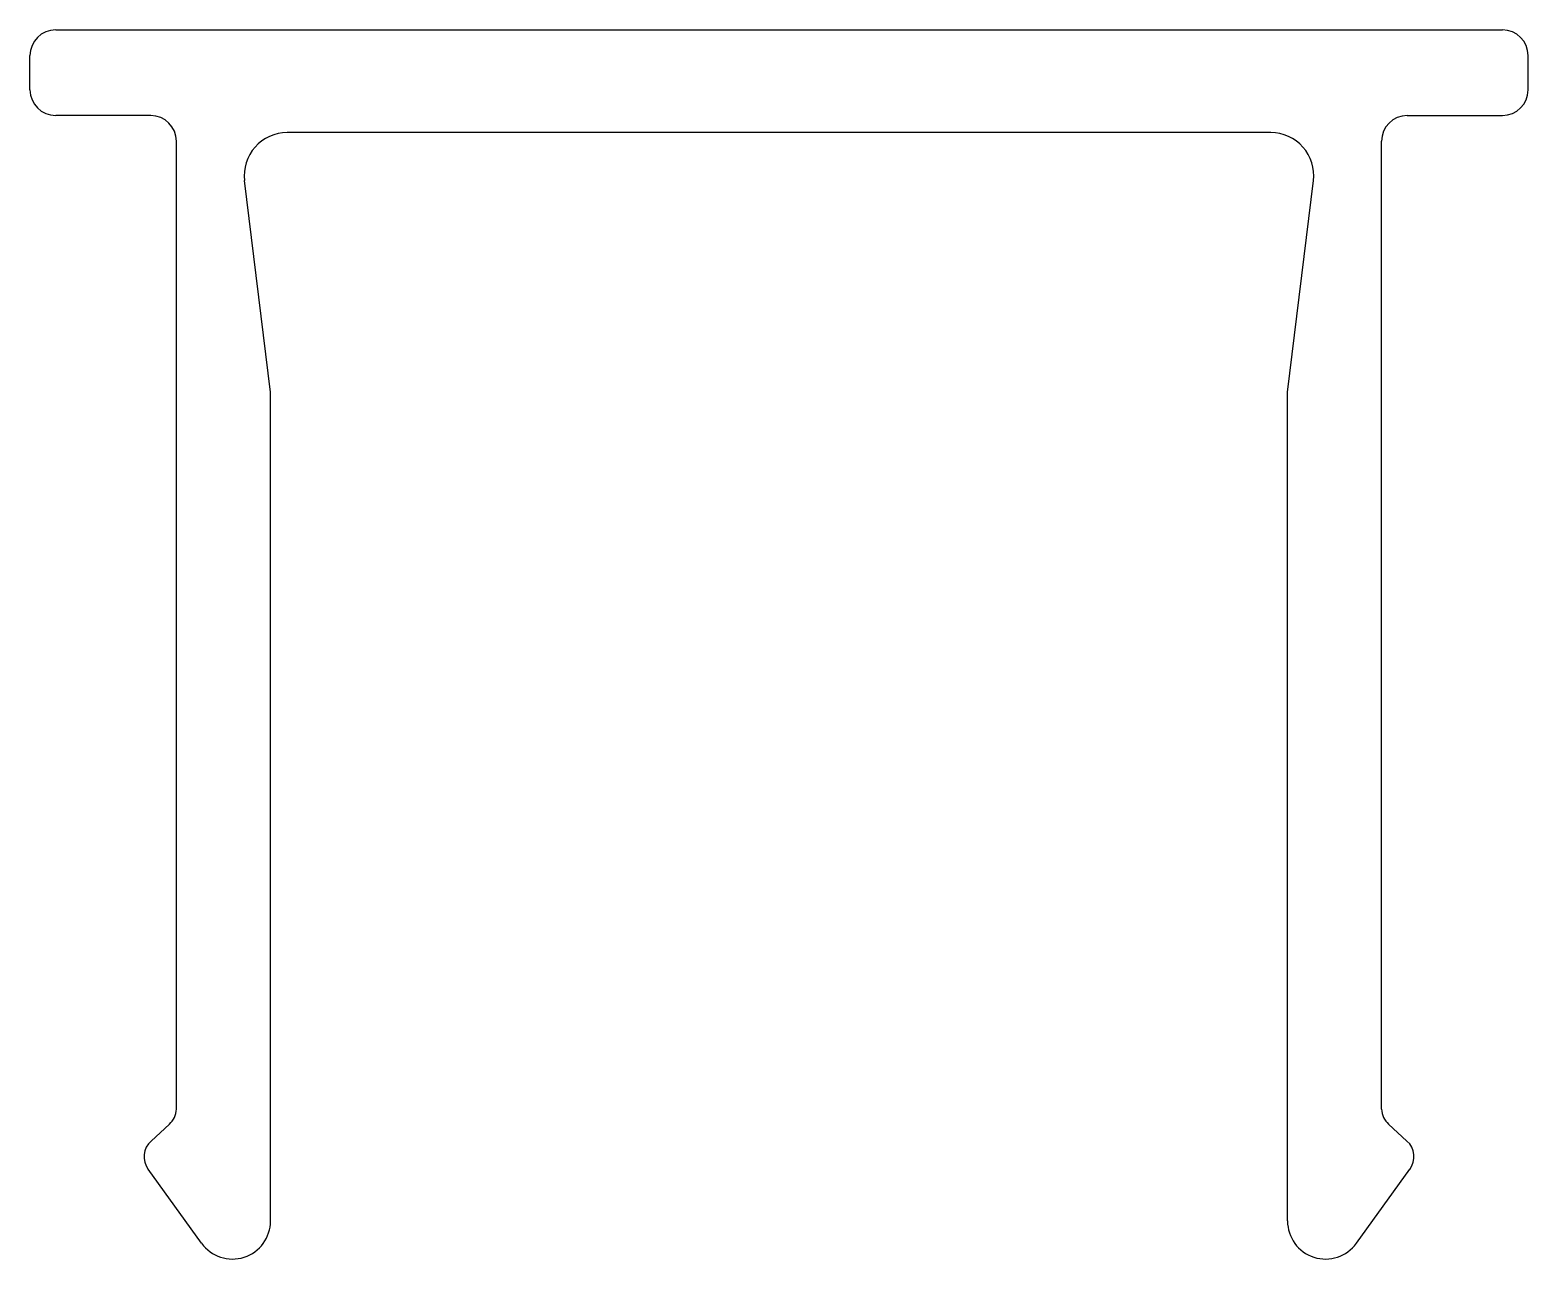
# Model space of a CAD drawing. Extents: x 526.8 to 544.3, y 612.4 to 626.8.
import ezdxf

# ---------------------------------------------------------------- set-up
doc = ezdxf.new("R2010")
doc.units = 0
doc.layers.get('0').update_dxf_attribs({"linetype": 'CONTINUOUS'})

msp = doc.modelspace()

# ---------------------------------------------------------------- linework, layer by layer
for p, q in [((527.067, 626.798), (543.967, 626.798)), ((526.767, 626.098), (526.767, 626.498)), ((544.267, 626.098), (544.267, 626.498)), ((528.177, 625.798), (527.067, 625.798)), ((542.856, 625.798), (543.967, 625.798)), ((528.477, 614.189), (528.477, 625.498)), ((541.263, 625.598), (529.77, 625.598)), ((542.556, 614.189), (542.556, 625.498)), ((529.577, 622.564), (529.274, 625.037)), ((541.456, 622.564), (541.759, 625.037)), ((529.577, 612.883), (529.577, 622.564)), ((541.456, 612.883), (541.456, 622.564)), ((528.181, 613.817), (528.396, 614.013)), ((542.852, 613.817), (542.638, 614.013)), ((528.771, 612.622), (528.147, 613.486)), ((542.263, 612.622), (542.886, 613.486))]:
    msp.add_line(p, q)
for centre, radius, start, end in [((527.067, 626.498), 0.3, 90, 180), ((543.967, 626.498), 0.3, 0, 90), ((527.067, 626.098), 0.3, 180, 270), ((543.967, 626.098), 0.3, 270, 0), ((528.177, 625.498), 0.3, 0, 90), ((542.856, 625.498), 0.3, 90, 180), ((529.77, 625.098), 0.5, 90, 186.9893), ((541.263, 625.098), 0.5, 353.0107, 90), ((528.227, 614.198), 0.25, 312.4162, 358), ((542.806, 614.198), 0.25, 182, 227.5838), ((528.35, 613.632), 0.25, 132.4162, 215.8427), ((542.684, 613.632), 0.25, 324.1573, 47.5838), ((529.132, 612.883), 0.445, 215.8427, 0), ((541.902, 612.883), 0.445, 180, 324.1573)]:
    msp.add_arc(centre, radius, start, end)

doc.saveas('drawing.dxf')
